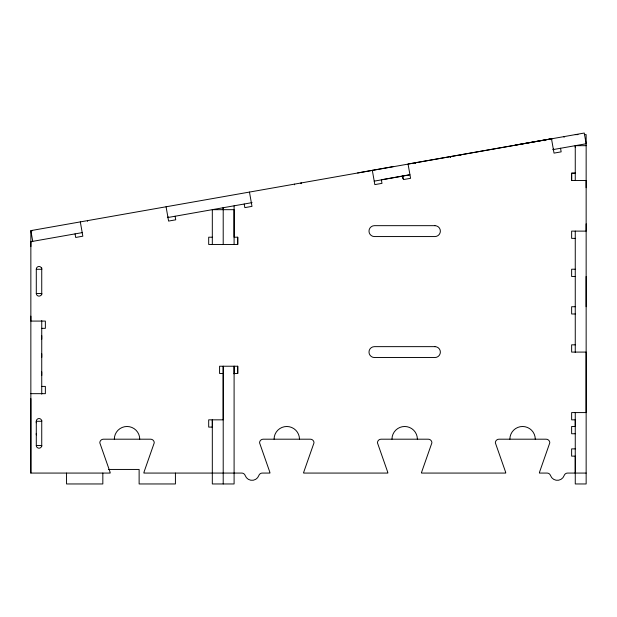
<?xml version="1.0" encoding="UTF-8"?>
<svg xmlns="http://www.w3.org/2000/svg" width="617" height="617" viewBox="0 0 617 617"><rect width="100%" height="100%" fill="white"/><g stroke="black" fill="none" stroke-linecap="round" stroke-linejoin="round"><path stroke-width="0.93" d="M586.15 473.069L567.609 473.069A3.633 3.633 0 0 0 564.185 475.491A7.257 7.257 0 0 1 550.495 475.491A3.633 3.633 0 0 0 547.078 473.069L539.42 473.069A3.633 3.633 0 0 1 539.574 472.036L549.793 442.829A3.633 3.633 0 0 0 546.161 439.196L498.983 439.196A3.633 3.633 0 0 0 495.351 442.829L505.578 472.036A3.633 3.633 0 0 1 505.724 473.069L421.527 473.069A3.633 3.633 0 0 1 421.673 472.036L431.9 442.829A3.633 3.633 0 0 0 428.267 439.196L381.09 439.196A3.633 3.633 0 0 0 377.457 442.829L387.677 472.036A3.633 3.633 0 0 1 387.831 473.069L303.626 473.069A3.633 3.633 0 0 1 303.78 472.036L314.007 442.829A3.633 3.633 0 0 0 310.374 439.196L263.189 439.196A3.633 3.633 0 0 0 259.564 442.829L269.783 472.036A3.617 3.617 0 0 1 269.938 473.069L262.279 473.069A3.633 3.633 0 0 0 258.862 475.491A7.257 7.257 0 0 1 245.173 475.491A3.633 3.633 0 0 0 241.748 473.069L143.877 473.069A3.633 3.633 0 0 1 144.031 472.036L154.25 442.829A3.633 3.633 0 0 0 150.617 439.196L103.44 439.196A3.633 3.633 0 0 0 99.807 442.829L110.034 472.036A3.625 3.625 0 0 1 110.181 473.069L30.85 473.069L30.85 398.628M30.85 316.12L30.85 321.079L45.365 321.079L45.365 328.337L41.74 328.337M30.85 246.638L30.85 241.679L82.208 232.624M36.295 422.784L36.295 421.272A2.723 2.723 0 0 1 39.018 418.55A2.723 2.723 0 0 1 41.74 421.272L36.295 421.272L36.295 445.466A2.723 2.723 0 0 0 39.018 448.189A2.723 2.723 0 0 0 41.74 445.466L36.295 445.466M36.295 434.885L36.295 433.373M41.74 375.522L41.74 371.889M41.74 357.374L41.74 353.742M41.74 339.227L41.74 335.602M66.543 473.069L66.543 483.959L102.831 483.959L102.831 473.069M175.421 473.069L175.421 483.959L139.126 483.959L139.126 469.444L108.561 469.444M223.207 366.228L223.207 483.959M223.207 244.463L223.207 207.674M234.098 244.463L234.098 209.68L212.317 209.68L212.317 244.463M234.098 373.486L237.73 373.486L237.722 366.228L219.583 366.228L219.583 373.486L223.207 373.486M212.317 237.206L208.693 237.206L208.693 244.463L237.73 244.463L237.73 237.206L234.098 237.206L234.098 205.839M571.635 180.419L571.635 173.161L575.26 173.161M575.26 473.069L575.26 456.133L571.627 456.133L571.627 448.875L575.299 448.875M575.26 147.401L575.26 145.681L586.15 145.681M586.15 306.726L586.15 276.478M586.15 180.419L586.15 231.113L571.635 231.113L571.635 238.37L575.26 238.37M357.644 172.953L393.376 166.559M409.048 174.858L381.352 179.786L381.985 183.357L374.835 184.622L372.313 170.323M167.338 217.608L252.075 202.623M374.218 181.136L409.958 174.827M552.693 149.661L586.15 143.761L584.26 133.041L30.85 230.619L32.747 241.347M515.735 144.987L551.498 138.771M575.26 134.614L577.982 134.614M584.338 134.614L586.15 134.614L586.15 187.722M575.26 173.207L571.635 173.207L571.635 180.465L586.15 180.465M32.215 230.789L30.85 230.789L30.85 473.069M30.85 241.679L31.529 241.679M36.295 269.282L41.74 269.282M575.26 269.22L571.635 269.22L571.635 276.478L575.26 276.478M41.74 293.476L36.295 293.476L36.295 269.205A2.723 2.723 0 0 1 39.018 266.482A2.723 2.723 0 0 1 41.74 269.205M575.26 306.726L571.635 306.726L571.635 313.984L575.26 313.984M575.26 344.834L571.635 344.834L571.635 352.091L586.15 352.091L586.15 412.58L571.635 412.58L571.635 419.838L575.26 419.838L575.26 426.494L571.627 426.494L571.635 433.751L575.299 433.751M41.74 386.412L45.365 386.412L45.365 393.669L30.85 393.669M212.317 427.095L208.693 427.095L208.693 419.838L223.207 419.838L223.207 366.344M564 136.612L564.123 137.282M560.537 148.234L561.162 151.851L554.02 153.116L551.498 138.817L408.053 164.022L410.575 178.321L403.425 179.578L402.801 176.007M551.768 138.771L551.883 139.442M553.542 148.82L553.657 149.491M544.618 140.028L544.742 140.699M460.652 154.836L460.768 155.507M450.587 156.61L450.703 157.281M450.433 156.641L450.557 157.304M415.218 162.849L415.334 163.52M402.569 176.917L402.886 178.706M301.15 182.964L301.266 183.635M300.996 182.987L301.119 183.658M294.502 184.128L294.625 184.799M249.469 192.072L251.991 206.371L244.841 207.628L244.209 204.057M175.112 216.243L175.737 219.814L168.595 221.079L166.073 206.78M168.117 216.783L168.233 217.454M87.46 220.639L87.583 221.31M80.318 221.896L82.832 236.195L75.69 237.46L75.058 233.882M586.15 223.855L586.15 483.959L575.26 483.959L575.26 412.58M575.26 145.681L575.26 180.465M575.26 231.113L575.26 352.546M237.73 237.206L237.73 244.463M237.73 366.228L237.73 373.486M234.098 373.925L234.098 366.228L234.098 483.959L212.317 483.959L212.317 419.838L212.317 427.442M223.207 207.798L223.207 209.633M41.74 267.917L41.74 294.841M41.74 320.624L41.74 394.124M41.74 420.362L41.74 446.376M274.079 439.196A12.702 12.702 0 0 1 286.782 426.494A12.702 12.702 0 0 1 299.484 439.196M391.972 439.196A12.702 12.702 0 0 1 404.683 426.494A12.702 12.702 0 0 1 417.385 439.196M509.873 439.196A12.702 12.702 0 0 1 522.576 426.494A12.702 12.702 0 0 1 535.278 439.196M114.315 439.196A12.718 12.718 0 0 1 127.033 426.486A12.718 12.718 0 0 1 139.743 439.196M41.74 293.399A2.723 2.723 0 0 1 39.018 296.121A2.723 2.723 0 0 1 36.295 293.399M434.923 225.668L374.434 225.668A5.445 5.445 0 0 0 368.989 231.113A5.445 5.445 0 0 0 374.434 236.558L434.923 236.558A5.445 5.445 0 0 0 440.368 231.113A5.445 5.445 0 0 0 434.923 225.668M434.923 346.646L374.434 346.646A5.445 5.445 0 0 0 368.989 352.091A5.445 5.445 0 0 0 374.434 357.536L434.923 357.536A5.445 5.445 0 0 0 440.368 352.091A5.445 5.445 0 0 0 434.923 346.646"/></g></svg>
